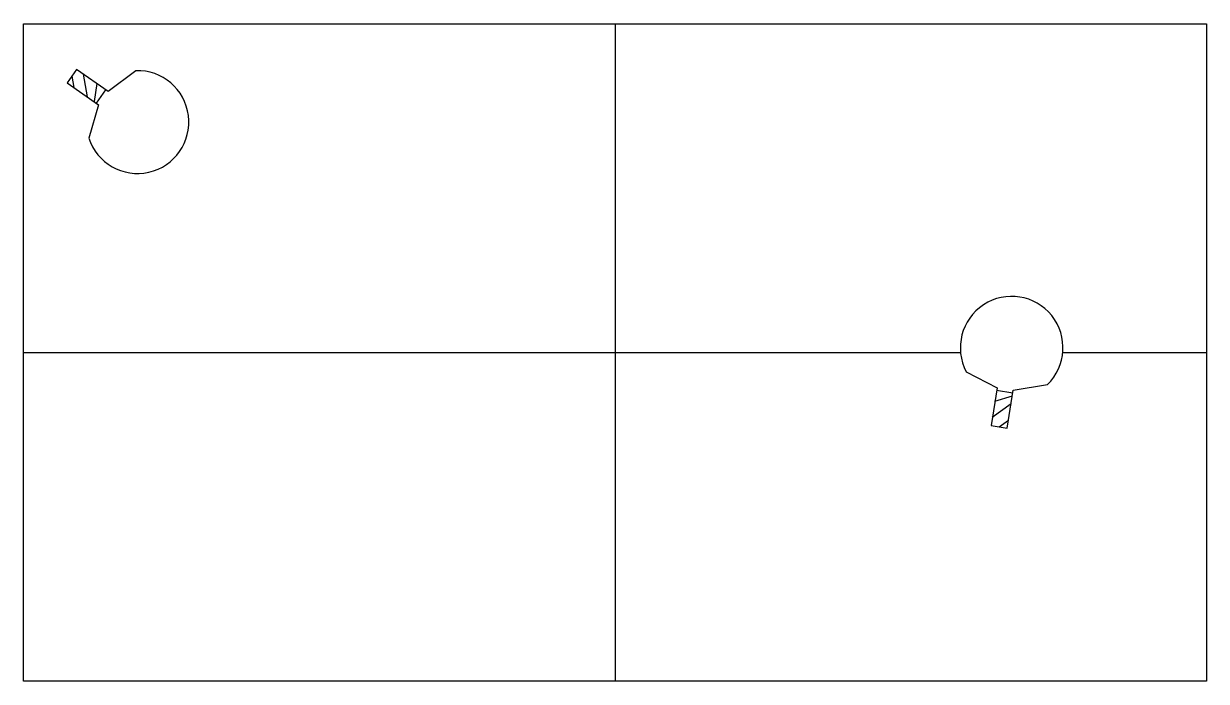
# Model space of a CAD drawing. Extents: x -54 to 54, y -30 to 30.
import ezdxf

# ---------------------------------------------------------------- set-up
doc = ezdxf.new("R2010")
doc.units = 0
doc.header["$MEASUREMENT"] = 0
doc.layers.get('0').update_dxf_attribs({"linetype": 'CONTINUOUS'})

msp = doc.modelspace()

# ---------------------------------------------------------------- linework, layer by layer
at = {"linetype": 'CONTINUOUS'}
for p, q in [((-53.99999, -30.00005), (-53.99999, 30.00005)), ((-53.99999, 30.00005), (53.99999, 30.00005)), ((0.00001, 30.00005), (0.00001, -30.00005)), ((53.99999, 30.00005), (53.99999, -30.00005)), ((-49.16049, 25.83415), (-50.02089, 24.60545)), ((-49.59069, 25.21985), (-49.40649, 24.17525)), ((-46.29349, 23.82665), (-49.16049, 25.83415)), ((-48.17779, 23.31495), (-48.54609, 25.40405)), ((-43.75359, 25.71055), (-46.29349, 23.82665)), ((-50.02089, 24.60545), (-47.15379, 22.59795)), ((-47.31739, 24.54365), (-47.56339, 22.88475)), ((-47.35859, 22.74135), (-46.49829, 23.97005)), ((-47.15379, 22.59795), (-48.05539, 19.56695)), ((-53.99999, 0.00005), (31.58941, 0.00005)), ((40.91421, 0.00005), (53.99999, 0.00005)), ((32.07941, -1.76005), (34.88601, -3.21705)), ((34.88601, -3.21705), (34.33851, -6.67395)), ((36.36751, -3.45165), (39.48701, -2.93325)), ((34.69051, -4.45165), (36.28931, -3.94545)), ((36.32841, -3.69855), (34.84691, -3.46395)), ((35.82001, -6.90855), (36.36751, -3.45165)), ((36.17201, -4.68625), (34.45581, -5.93315)), ((35.07921, -6.79125), (35.93731, -6.16785)), ((34.33851, -6.67395), (35.82001, -6.90855)), ((53.99999, -30.00005), (-53.99999, -30.00005))]:
    msp.add_line(p, q, dxfattribs=at)
for centre, start, end in [((-43.60059, 21.02555), 198.1301, 91.8699), ((36.22321, 0.43125), 314.1301, 207.8699)]:
    msp.add_arc(centre, 4.6875, start, end, dxfattribs=at)

doc.saveas('drawing.dxf')
